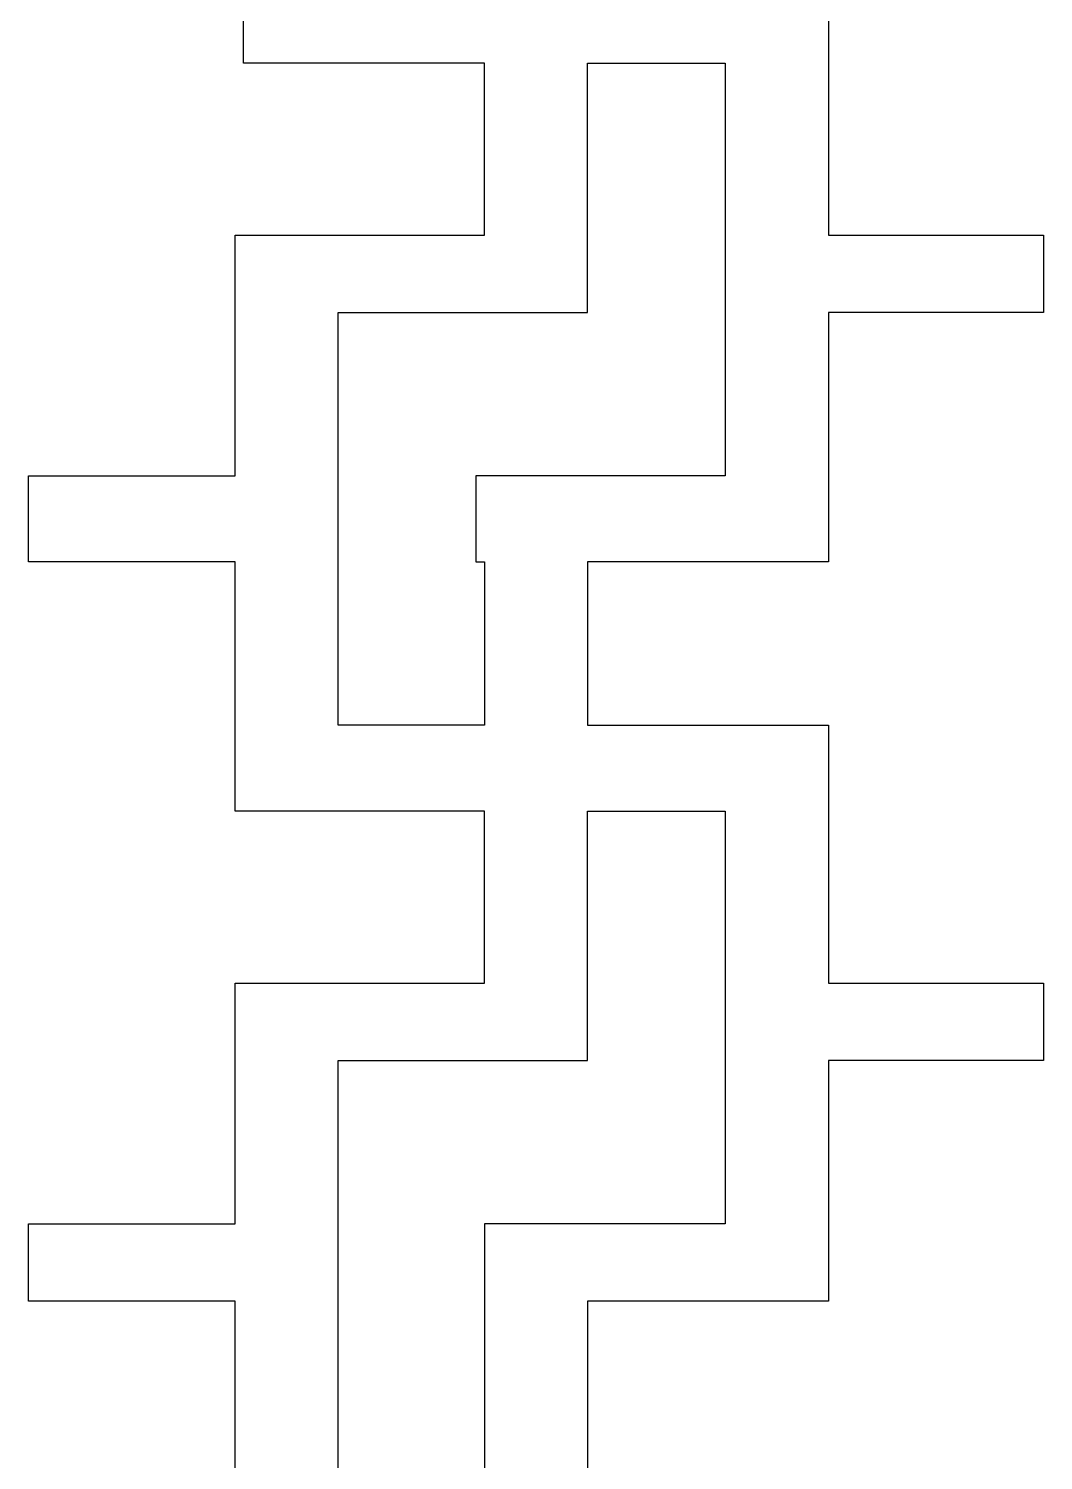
# Model space of a CAD drawing. Extents: x -66030 to 95157, y -13132 to 45879.
# Drawn here: x 14868 to 15329, y 35289 to 35939 of the extents above; entities that cross this region are included whole.
import ezdxf

# ---------------------------------------------------------------- set-up
doc = ezdxf.new("R2010")
doc.units = 0
doc.header["$LTSCALE"] = 100
doc.header["$MEASUREMENT"] = 0
doc.layers.add('3', color=11, linetype='CONTINUOUS')

msp = doc.modelspace()

# ---------------------------------------------------------------- linework, layer by layer
at = {"layer": '3'}
for points in [[(14962.24, 35247.59), (14962.24, 35360.86), (14868.49, 35360.86), (14868.49, 35396.02), (14962.24, 35396.02), (14962.24, 35505.39), (15009.11, 35505.39), (15009.11, 35505.39), (15075.51, 35505.39), (15075.51, 35583.5), (15009.11, 35583.5), (14962.24, 35583.5), (14962.24, 35622.56), (14962.24, 35696.78), (14868.49, 35696.78), (14868.49, 35735.84), (14962.24, 35735.84), (14962.24, 35845.2), (15009.11, 35845.2), (15075.51, 35845.2), (15075.51, 35923.32), (15013.01, 35923.32), (14966.14, 35923.32), (14966.14, 35958.48)], [(14962.24, 35247.59), (14962.24, 35360.86), (14868.49, 35360.86), (14868.49, 35396.02), (14962.24, 35396.02), (14962.24, 35505.39), (15009.11, 35505.39), (15009.11, 35505.39), (15075.51, 35505.39), (15075.51, 35583.5), (15009.11, 35583.5), (15009.11, 35583.5), (15009.11, 35583.5), (14962.24, 35583.5), (14962.24, 35583.5), (14962.24, 35583.5), (14962.24, 35622.56), (14962.24, 35696.78), (14868.49, 35696.78), (14868.49, 35735.84), (14962.24, 35735.84), (14962.24, 35845.2), (14962.24, 35845.2), (15009.11, 35845.2), (15009.11, 35845.2), (15075.51, 35845.2), (15075.51, 35923.32), (15013.01, 35923.32), (14966.14, 35923.32), (14966.14, 35958.48)], [(15231.75, 35958.48), (15231.75, 35923.32), (15231.75, 35845.2), (15329.4, 35845.2), (15329.4, 35810.05), (15231.75, 35810.05), (15231.75, 35696.78), (15122.38, 35696.78), (15122.38, 35622.56), (15184.88, 35622.56), (15231.75, 35622.56), (15231.75, 35583.5), (15231.75, 35505.39), (15329.4, 35505.39), (15329.4, 35470.23), (15231.75, 35470.23), (15231.75, 35360.86), (15122.38, 35360.86), (15122.38, 35282.75)], [(15231.75, 35958.48), (15231.75, 35923.32), (15231.75, 35923.32), (15231.75, 35845.2), (15329.4, 35845.2), (15329.4, 35810.05), (15231.75, 35810.05), (15231.75, 35696.78), (15122.38, 35696.78), (15122.38, 35622.56), (15184.88, 35622.56), (15231.75, 35622.56), (15231.75, 35583.5), (15231.75, 35505.39), (15329.4, 35505.39), (15329.4, 35470.23), (15231.75, 35470.23), (15231.75, 35360.86), (15231.75, 35360.86), (15231.75, 35360.86), (15122.38, 35360.86), (15122.38, 35282.75)]]:
    msp.add_lwpolyline(points, dxfattribs=at)
for points in [[(15122.38, 35923.32), (15184.88, 35923.32), (15184.88, 35810.05), (15184.88, 35735.84), (15071.6, 35735.84), (15071.6, 35696.78), (15075.51, 35696.78), (15075.51, 35622.56), (15009.11, 35622.56), (15009.11, 35810.05), (15075.51, 35810.05), (15122.38, 35810.05), (15122.38, 35845.2), (15122.38, 35923.32)], [(15122.38, 35923.32), (15184.88, 35923.32), (15184.88, 35810.05), (15184.88, 35735.84), (15071.6, 35735.84), (15071.6, 35696.78), (15075.51, 35696.78), (15075.51, 35622.56), (15009.11, 35622.56), (15009.11, 35810.05), (15075.51, 35810.05), (15122.38, 35810.05), (15122.38, 35845.2), (15122.38, 35923.32)], [(15009.11, 35396.02), (15009.11, 35470.23), (15122.38, 35470.23), (15122.38, 35505.39), (15122.38, 35505.39), (15122.38, 35583.5), (15184.88, 35583.5), (15184.88, 35396.02), (15122.38, 35396.02), (15075.51, 35396.02), (15075.51, 35360.86), (15075.51, 35282.75), (15009.11, 35282.75), (15009.11, 35396.02)], [(15009.11, 35396.02), (15009.11, 35396.02), (15009.11, 35470.23), (15122.38, 35470.23), (15122.38, 35470.23), (15122.38, 35505.39), (15122.38, 35505.39), (15122.38, 35583.5), (15184.88, 35583.5), (15184.88, 35396.02), (15122.38, 35396.02), (15075.51, 35396.02), (15075.51, 35396.02), (15075.51, 35360.86), (15075.51, 35282.75), (15009.11, 35282.75), (15009.11, 35396.02)]]:
    msp.add_lwpolyline(points, close=True, dxfattribs=at)

doc.saveas('drawing.dxf')
